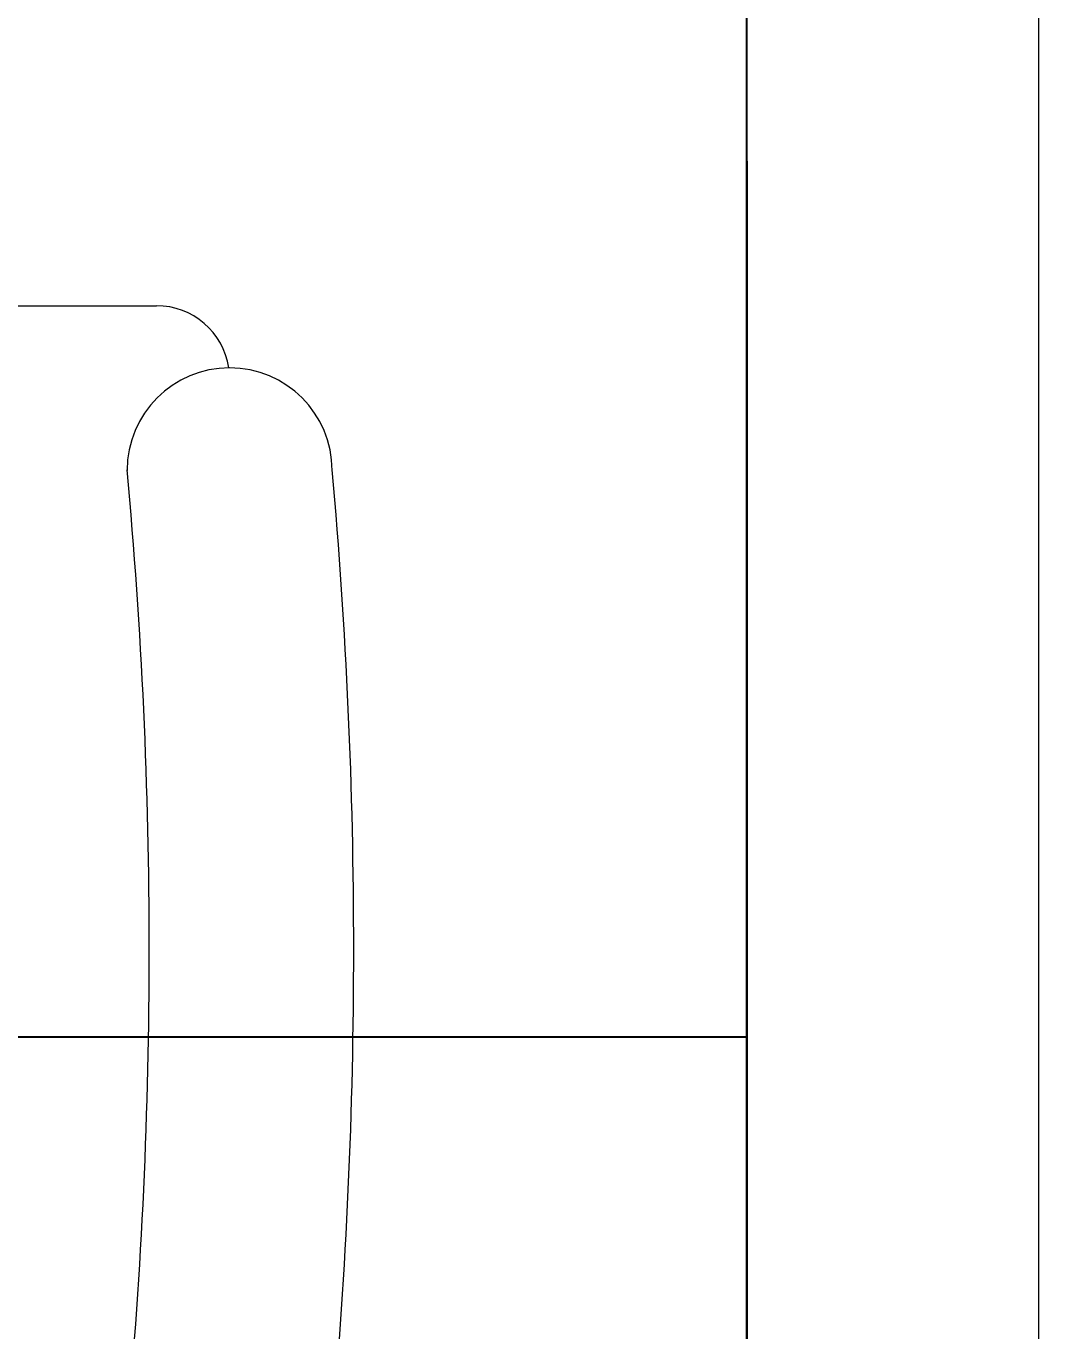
# Model space of a CAD drawing. Extents: x -12260 to 57327, y -29287 to 19916.
# Drawn here: x 12859.2 to 13206, y 7409.3 to 7856.2 of the extents above; entities that cross this region are included whole.
import ezdxf

# ---------------------------------------------------------------- set-up
doc = ezdxf.new("R2010")
doc.units = 0
doc.header["$LTSCALE"] = 0.25
doc.linetypes.add('DASHDOT', pattern=[25.4, 12.7, -6.35, 0, -6.35])
doc.layers.add('01-First Floor$0$FALSE CEILING', color=251, linetype='Continuous')
for name, color, linetype, lineweight in [('01-First Floor$0$LOADING', 253, 'Continuous', 5), ('01-First Floor$0$Walls', 251, 'Continuous', 5), ('E-DIM', 6, 'Continuous', 18), ('E-LITE-CLNG-CNDT', 6, 'DASHDOT', 35)]:
    doc.layers.add(name, color=color, linetype=linetype, lineweight=lineweight)
doc.styles.get("Standard").update_dxf_attribs({"font": 'romans.shx'})
doc.dimstyles.get("Standard").update_dxf_attribs({"dimtxt": 150, "dimasz": 150, "dimexe": 0.18, "dimexo": 0.0625, "dimgap": 0.09, "dimtad": 0, "dimtih": 1, "dimtoh": 1, "dimdec": 0, "dimlfac": 0.1, "dimzin": 0, "dimdsep": 46, "dimtxsty": 'Standard', "dimcen": 0.09, "dimclrd": 6, "dimadec": 0, "dimazin": 0, "dimtfac": 1, "dimtdec": 0, "dimtofl": 0, "dimtmove": 0, "dimatfit": 3, "dimfxl": 1, "dimtolj": 1, "dimtzin": 0, "dimarcsym": 0})

# ---------------------------------------------------------------- blocks, each defined once
blk = doc.blocks.new('01-First Floor$0$GF21018-P')
at = {"color": 0}
blk.add_line((0.2204937210156821, 0.4756307261486727), (0.2204937210156821, 0.0674977280054634), dxfattribs=at)
for centre, radius, start, end in [((-4.0174444003e-06, 1.846735474002139), 1.776735474005004, 264.6945553321505, 275.3052680112835), ((0.1640881380565453, 0.0424977280054613), 0.0351139560901341, 270.0000000000001, 90), ((0.1954937210156835, 0.0674977280054634), 0.025, 278.5279241468623, 360), ((-3.2405935642e-06, 1.831363171438854), 1.831363171441721, 264.8532206013883, 275.1469821681523)]:
    blk.add_arc(centre, radius, start, end, dxfattribs=at)
blk = doc.blocks.new('01-First Floor')
at = {"layer": '01-First Floor$0$FALSE CEILING', "linetype": 'Continuous'}
blk.add_line((8396.4363541434, 7510.000000000129), (13105.99999999985, 7510.000000000129), dxfattribs=at)
at = {"layer": '01-First Floor$0$FALSE CEILING'}
blk.add_lwpolyline([(13105.99999999985, 8553.516281911594), (8396.4363541434, 8553.516281911594), (8396.4363541434, 5110.000000000132), (13105.99999999985, 5110.000000000132)], close=True, dxfattribs=at)
at = {"layer": '01-First Floor$0$Walls'}
for p, q in [((13105.99999999983, 6190.000000000175), (13105.99999999983, 8553.51628191158)), ((13205.99999999983, 6190.000000000116), (13205.99999999983, 8551.55717499688))]:
    blk.add_line(p, q, dxfattribs=at)
at = {"layer": '01-First Floor$0$LOADING', "extrusion": (7.77426384867623e-06, -2.240207019314477e-05, 0.9999999997188542), "xscale": 1000, "yscale": 1000, "zscale": 1000, "rotation": 89.9985892449479}
blk.add_blockref('01-First Floor$0$GF21018-P', (12971.3792435182, 7539.923916631667, -0.1928862352899567), dxfattribs=at)
blk = doc.blocks.new('*D291')
at = {"layer": 'Defpoints', "color": 0}
for p in [(11696.50901606675, 7810.006585885783), (13105.99999999991, 7810.006585885783), (13105.99999999991, 7236.783791345049)]:
    blk.add_point(p, dxfattribs=at)
at = {"layer": 'E-DIM', "color": 0, "lineweight": -2, "transparency": 16777216}
for p, q in [((11696.50901606675, 7809.944085885783), (11696.50901606675, 7236.603791345049)), ((13105.99999999991, 7809.944085885783), (13105.99999999991, 7236.603791345049))]:
    blk.add_line(p, q, dxfattribs=at)
at = {"layer": 'E-DIM', "color": 6, "lineweight": -2, "transparency": 16777216}
for p, q in [((11846.50901606675, 7236.783791345049), (12240.45022231904, 7236.783791345049)), ((12955.99999999991, 7236.783791345049), (12562.05879374762, 7236.783791345049))]:
    blk.add_line(p, q, dxfattribs=at)
at = {"layer": 'E-DIM', "color": 6, "transparency": 16777216}
for points in [[(11846.50901606675, 7261.783791345049), (11846.50901606675, 7211.783791345049), (11696.50901606675, 7236.783791345049)], [(12955.99999999991, 7261.783791345049), (12955.99999999991, 7211.783791345049), (13105.99999999991, 7236.783791345049)]]:
    blk.add_solid(points, dxfattribs=at)
at = {"layer": 'E-DIM', "color": 7, "transparency": 16777216, "insert": (12401.25450803333, 7236.783791345049), "char_height": 150, "attachment_point": 5}
blk.add_mtext('\\A1;141', dxfattribs=at)

msp = doc.modelspace()

# ---------------------------------------------------------------- block references
at = {"layer": 'E-LITE-CLNG-CNDT'}
msp.add_blockref('01-First Floor', (0, 0), dxfattribs=at)

# ---------------------------------------------------------------- dimensions: what is measured, and where the dimension line sits
at = {"layer": 'E-DIM'}
dim = msp.add_linear_dim(base=(13105.99999999991, 7236.783791345049), p1=(11696.50901606675, 7810.006585885783), p2=(13105.99999999991, 7810.006585885783), dimstyle='Standard', override={"dimclrt": 7}, dxfattribs=at)
dim.commit()
dim.dimension.update_dxf_attribs({"geometry": '*D291', "text_midpoint": (12401.25450803333, 7236.783791345049)})

doc.saveas('drawing.dxf')
